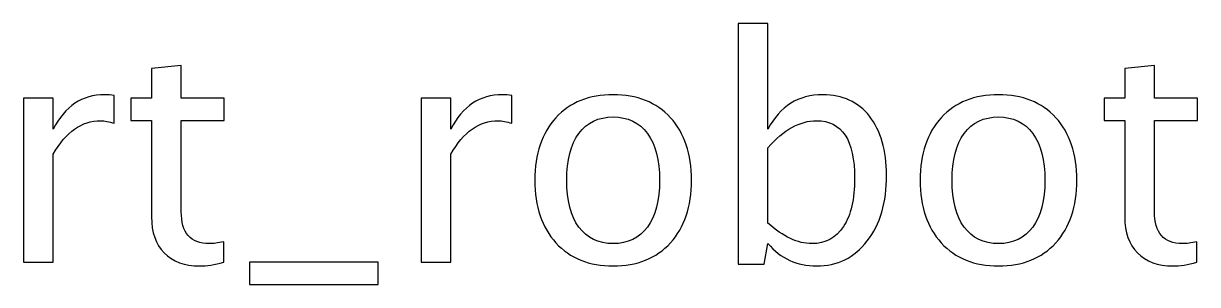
# Model space of a CAD drawing. Header units: centimetres. Extents: x -31.2 to 31.2, y -24.9 to 29.2.
# Drawn here: x -6.073 to -1.261, y 28.079 to 29.15 of the extents above; entities that cross this region are included whole.
import ezdxf

# ---------------------------------------------------------------- set-up
doc = ezdxf.new("R2010")
doc.units = ezdxf.units.CM
doc.header["$MEASUREMENT"] = 0
doc.layers.add('Layer 1', color=7, linetype='Continuous')

msp = doc.modelspace()

# ---------------------------------------------------------------- linework, layer by layer
at = {"layer": 'Layer 1'}
for points, knots in [([(-3.14368, 28.16282), (-3.14368, 28.16282), (-3.14368, 29.14961), (-3.14368, 29.14961), (-3.14368, 29.14961), (-3.14368, 29.14961), (-3.02176, 29.14961), (-3.02176, 29.14961), (-3.02176, 29.14961), (-3.02176, 29.14961), (-3.02176, 28.71633), (-3.02176, 28.71633), (-3.02176, 28.71633), (-2.97181, 28.81052), (-2.89666, 28.85751), (-2.79655, 28.85751), (-2.79655, 28.85751), (-2.71548, 28.85751), (-2.65177, 28.82809), (-2.6052, 28.76903), (-2.6052, 28.76903), (-2.55863, 28.70998), (-2.53535, 28.62933), (-2.53535, 28.5271), (-2.53535, 28.5271), (-2.53535, 28.41576), (-2.56181, 28.3258), (-2.61451, 28.25765), (-2.61451, 28.25765), (-2.66722, 28.18928), (-2.73664, 28.1552), (-2.82258, 28.1552), (-2.82258, 28.1552), (-2.90238, 28.1552), (-2.96884, 28.18568), (-3.02176, 28.24685), (-3.02176, 28.24685), (-3.02176, 28.24685), (-3.03658, 28.16282), (-3.03658, 28.16282), (-3.03658, 28.16282), (-3.03658, 28.16282), (-3.14368, 28.16282), (-3.14368, 28.16282)], [0, 0, 0, 0, 0.0833333, 0.0833333, 0.0833333, 0.0833333, 0.1666667, 0.1666667, 0.1666667, 0.1666667, 0.25, 0.25, 0.25, 0.25, 0.3333333, 0.3333333, 0.3333333, 0.3333333, 0.4166667, 0.4166667, 0.4166667, 0.4166667, 0.5, 0.5, 0.5, 0.5, 0.5833333, 0.5833333, 0.5833333, 0.5833333, 0.6666667, 0.6666667, 0.6666667, 0.6666667, 0.75, 0.75, 0.75, 0.75, 0.8333333, 0.8333333, 0.8333333, 0.8333333, 1, 1, 1, 1]), ([(-5.25251, 28.17065), (-5.29019, 28.16028), (-5.32299, 28.1552), (-5.35072, 28.1552), (-5.35072, 28.1552), (-5.41295, 28.1552), (-5.46142, 28.17298), (-5.49614, 28.20854), (-5.49614, 28.20854), (-5.53106, 28.2441), (-5.54842, 28.29342), (-5.54842, 28.35671), (-5.54842, 28.35671), (-5.54842, 28.35671), (-5.54842, 28.7521), (-5.54842, 28.7521), (-5.54842, 28.7521), (-5.54842, 28.7521), (-5.63266, 28.7521), (-5.63266, 28.7521), (-5.63266, 28.7521), (-5.63266, 28.7521), (-5.63266, 28.84354), (-5.63266, 28.84354), (-5.63266, 28.84354), (-5.63266, 28.84354), (-5.54842, 28.84354), (-5.54842, 28.84354), (-5.54842, 28.84354), (-5.54842, 28.84354), (-5.54842, 28.96525), (-5.54842, 28.96525), (-5.54842, 28.96525), (-5.54842, 28.96525), (-5.4265, 28.97689), (-5.4265, 28.97689), (-5.4265, 28.97689), (-5.4265, 28.97689), (-5.4265, 28.84354), (-5.4265, 28.84354), (-5.4265, 28.84354), (-5.4265, 28.84354), (-5.24997, 28.84354), (-5.24997, 28.84354), (-5.24997, 28.84354), (-5.24997, 28.84354), (-5.24997, 28.7521), (-5.24997, 28.7521), (-5.24997, 28.7521), (-5.24997, 28.7521), (-5.4265, 28.7521), (-5.4265, 28.7521), (-5.4265, 28.7521), (-5.4265, 28.7521), (-5.4265, 28.37872), (-5.4265, 28.37872), (-5.4265, 28.37872), (-5.4265, 28.29067), (-5.38819, 28.24664), (-5.31178, 28.24664), (-5.31178, 28.24664), (-5.29548, 28.24664), (-5.27579, 28.24939), (-5.25251, 28.25468), (-5.25251, 28.25468), (-5.25251, 28.25468), (-5.25251, 28.17065), (-5.25251, 28.17065)], [0, 0, 0, 0, 0.0555556, 0.0555556, 0.0555556, 0.0555556, 0.1111111, 0.1111111, 0.1111111, 0.1111111, 0.1666667, 0.1666667, 0.1666667, 0.1666667, 0.2222222, 0.2222222, 0.2222222, 0.2222222, 0.2777778, 0.2777778, 0.2777778, 0.2777778, 0.3333333, 0.3333333, 0.3333333, 0.3333333, 0.3888889, 0.3888889, 0.3888889, 0.3888889, 0.4444444, 0.4444444, 0.4444444, 0.4444444, 0.5, 0.5, 0.5, 0.5, 0.5555556, 0.5555556, 0.5555556, 0.5555556, 0.6111111, 0.6111111, 0.6111111, 0.6111111, 0.6666667, 0.6666667, 0.6666667, 0.6666667, 0.7222222, 0.7222222, 0.7222222, 0.7222222, 0.7777778, 0.7777778, 0.7777778, 0.7777778, 0.8333333, 0.8333333, 0.8333333, 0.8333333, 0.8888889, 0.8888889, 0.8888889, 0.8888889, 1, 1, 1, 1]), ([(-1.26324, 28.17065), (-1.30092, 28.16028), (-1.33372, 28.1552), (-1.36145, 28.1552), (-1.36145, 28.1552), (-1.42368, 28.1552), (-1.47215, 28.17298), (-1.50687, 28.20854), (-1.50687, 28.20854), (-1.54179, 28.2441), (-1.55915, 28.29342), (-1.55915, 28.35671), (-1.55915, 28.35671), (-1.55915, 28.35671), (-1.55915, 28.7521), (-1.55915, 28.7521), (-1.55915, 28.7521), (-1.55915, 28.7521), (-1.64339, 28.7521), (-1.64339, 28.7521), (-1.64339, 28.7521), (-1.64339, 28.7521), (-1.64339, 28.84354), (-1.64339, 28.84354), (-1.64339, 28.84354), (-1.64339, 28.84354), (-1.55915, 28.84354), (-1.55915, 28.84354), (-1.55915, 28.84354), (-1.55915, 28.84354), (-1.55915, 28.96525), (-1.55915, 28.96525), (-1.55915, 28.96525), (-1.55915, 28.96525), (-1.43723, 28.97689), (-1.43723, 28.97689), (-1.43723, 28.97689), (-1.43723, 28.97689), (-1.43723, 28.84354), (-1.43723, 28.84354), (-1.43723, 28.84354), (-1.43723, 28.84354), (-1.2607, 28.84354), (-1.2607, 28.84354), (-1.2607, 28.84354), (-1.2607, 28.84354), (-1.2607, 28.7521), (-1.2607, 28.7521), (-1.2607, 28.7521), (-1.2607, 28.7521), (-1.43723, 28.7521), (-1.43723, 28.7521), (-1.43723, 28.7521), (-1.43723, 28.7521), (-1.43723, 28.37872), (-1.43723, 28.37872), (-1.43723, 28.37872), (-1.43723, 28.29067), (-1.39892, 28.24664), (-1.32251, 28.24664), (-1.32251, 28.24664), (-1.30621, 28.24664), (-1.28652, 28.24939), (-1.26324, 28.25468), (-1.26324, 28.25468), (-1.26324, 28.25468), (-1.26324, 28.17065), (-1.26324, 28.17065)], [0, 0, 0, 0, 0.0555556, 0.0555556, 0.0555556, 0.0555556, 0.1111111, 0.1111111, 0.1111111, 0.1111111, 0.1666667, 0.1666667, 0.1666667, 0.1666667, 0.2222222, 0.2222222, 0.2222222, 0.2222222, 0.2777778, 0.2777778, 0.2777778, 0.2777778, 0.3333333, 0.3333333, 0.3333333, 0.3333333, 0.3888889, 0.3888889, 0.3888889, 0.3888889, 0.4444444, 0.4444444, 0.4444444, 0.4444444, 0.5, 0.5, 0.5, 0.5, 0.5555556, 0.5555556, 0.5555556, 0.5555556, 0.6111111, 0.6111111, 0.6111111, 0.6111111, 0.6666667, 0.6666667, 0.6666667, 0.6666667, 0.7222222, 0.7222222, 0.7222222, 0.7222222, 0.7777778, 0.7777778, 0.7777778, 0.7777778, 0.8333333, 0.8333333, 0.8333333, 0.8333333, 0.8888889, 0.8888889, 0.8888889, 0.8888889, 1, 1, 1, 1]), ([(-6.07314, 28.17044), (-6.07314, 28.17044), (-6.07314, 28.84354), (-6.07314, 28.84354), (-6.07314, 28.84354), (-6.07314, 28.84354), (-5.95122, 28.84354), (-5.95122, 28.84354), (-5.95122, 28.84354), (-5.95122, 28.84354), (-5.95122, 28.71633), (-5.95122, 28.71633), (-5.95122, 28.71633), (-5.90275, 28.81052), (-5.83247, 28.85751), (-5.74019, 28.85751), (-5.74019, 28.85751), (-5.7277, 28.85751), (-5.71458, 28.85645), (-5.70103, 28.85434), (-5.70103, 28.85434), (-5.70103, 28.85434), (-5.70103, 28.74025), (-5.70103, 28.74025), (-5.70103, 28.74025), (-5.7222, 28.74723), (-5.74082, 28.75083), (-5.75691, 28.75083), (-5.75691, 28.75083), (-5.83438, 28.75083), (-5.89915, 28.70511), (-5.95122, 28.61346), (-5.95122, 28.61346), (-5.95122, 28.61346), (-5.95122, 28.17044), (-5.95122, 28.17044), (-5.95122, 28.17044), (-5.95122, 28.17044), (-6.07314, 28.17044), (-6.07314, 28.17044)], [0, 0, 0, 0, 0.0909091, 0.0909091, 0.0909091, 0.0909091, 0.1818182, 0.1818182, 0.1818182, 0.1818182, 0.2727273, 0.2727273, 0.2727273, 0.2727273, 0.3636364, 0.3636364, 0.3636364, 0.3636364, 0.4545455, 0.4545455, 0.4545455, 0.4545455, 0.5454545, 0.5454545, 0.5454545, 0.5454545, 0.6363636, 0.6363636, 0.6363636, 0.6363636, 0.7272727, 0.7272727, 0.7272727, 0.7272727, 0.8181818, 0.8181818, 0.8181818, 0.8181818, 1, 1, 1, 1]), ([(-4.44352, 28.17044), (-4.44352, 28.17044), (-4.44352, 28.84354), (-4.44352, 28.84354), (-4.44352, 28.84354), (-4.44352, 28.84354), (-4.3216, 28.84354), (-4.3216, 28.84354), (-4.3216, 28.84354), (-4.3216, 28.84354), (-4.3216, 28.71633), (-4.3216, 28.71633), (-4.3216, 28.71633), (-4.27313, 28.81052), (-4.20285, 28.85751), (-4.11057, 28.85751), (-4.11057, 28.85751), (-4.09808, 28.85751), (-4.08496, 28.85645), (-4.07141, 28.85434), (-4.07141, 28.85434), (-4.07141, 28.85434), (-4.07141, 28.74025), (-4.07141, 28.74025), (-4.07141, 28.74025), (-4.09258, 28.74723), (-4.1112, 28.75083), (-4.12729, 28.75083), (-4.12729, 28.75083), (-4.20476, 28.75083), (-4.26953, 28.70511), (-4.3216, 28.61346), (-4.3216, 28.61346), (-4.3216, 28.61346), (-4.3216, 28.17044), (-4.3216, 28.17044), (-4.3216, 28.17044), (-4.3216, 28.17044), (-4.44352, 28.17044), (-4.44352, 28.17044)], [0, 0, 0, 0, 0.0909091, 0.0909091, 0.0909091, 0.0909091, 0.1818182, 0.1818182, 0.1818182, 0.1818182, 0.2727273, 0.2727273, 0.2727273, 0.2727273, 0.3636364, 0.3636364, 0.3636364, 0.3636364, 0.4545455, 0.4545455, 0.4545455, 0.4545455, 0.5454545, 0.5454545, 0.5454545, 0.5454545, 0.6363636, 0.6363636, 0.6363636, 0.6363636, 0.7272727, 0.7272727, 0.7272727, 0.7272727, 0.8181818, 0.8181818, 0.8181818, 0.8181818, 1, 1, 1, 1]), ([(-3.65591, 28.1552), (-3.75476, 28.1552), (-3.83307, 28.18674), (-3.89065, 28.24982), (-3.89065, 28.24982), (-3.94843, 28.31289), (-3.97722, 28.39862), (-3.97722, 28.50678), (-3.97722, 28.50678), (-3.97722, 28.61473), (-3.94843, 28.70024), (-3.89065, 28.76311), (-3.89065, 28.76311), (-3.83307, 28.82597), (-3.75476, 28.85751), (-3.65591, 28.85751), (-3.65591, 28.85751), (-3.55706, 28.85751), (-3.47874, 28.82597), (-3.42117, 28.76311), (-3.42117, 28.76311), (-3.36339, 28.70024), (-3.3346, 28.61473), (-3.3346, 28.50678), (-3.3346, 28.50678), (-3.3346, 28.39862), (-3.36339, 28.31289), (-3.42117, 28.24982), (-3.42117, 28.24982), (-3.47874, 28.18674), (-3.55706, 28.1552), (-3.65591, 28.1552)], [0, 0, 0, 0, 0.1111111, 0.1111111, 0.1111111, 0.1111111, 0.2222222, 0.2222222, 0.2222222, 0.2222222, 0.3333333, 0.3333333, 0.3333333, 0.3333333, 0.4444444, 0.4444444, 0.4444444, 0.4444444, 0.5555556, 0.5555556, 0.5555556, 0.5555556, 0.6666667, 0.6666667, 0.6666667, 0.6666667, 0.7777778, 0.7777778, 0.7777778, 0.7777778, 1, 1, 1, 1]), ([(-2.07646, 28.1552), (-2.17531, 28.1552), (-2.25362, 28.18674), (-2.3112, 28.24982), (-2.3112, 28.24982), (-2.36898, 28.31289), (-2.39777, 28.39862), (-2.39777, 28.50678), (-2.39777, 28.50678), (-2.39777, 28.61473), (-2.36898, 28.70024), (-2.3112, 28.76311), (-2.3112, 28.76311), (-2.25362, 28.82597), (-2.17531, 28.85751), (-2.07646, 28.85751), (-2.07646, 28.85751), (-1.97761, 28.85751), (-1.89929, 28.82597), (-1.84172, 28.76311), (-1.84172, 28.76311), (-1.78394, 28.70024), (-1.75515, 28.61473), (-1.75515, 28.50678), (-1.75515, 28.50678), (-1.75515, 28.39862), (-1.78394, 28.31289), (-1.84172, 28.24982), (-1.84172, 28.24982), (-1.89929, 28.18674), (-1.97761, 28.1552), (-2.07646, 28.1552)], [0, 0, 0, 0, 0.1111111, 0.1111111, 0.1111111, 0.1111111, 0.2222222, 0.2222222, 0.2222222, 0.2222222, 0.3333333, 0.3333333, 0.3333333, 0.3333333, 0.4444444, 0.4444444, 0.4444444, 0.4444444, 0.5555556, 0.5555556, 0.5555556, 0.5555556, 0.6666667, 0.6666667, 0.6666667, 0.6666667, 0.7777778, 0.7777778, 0.7777778, 0.7777778, 1, 1, 1, 1]), ([(-3.65612, 28.24664), (-3.5958, 28.24664), (-3.54881, 28.26929), (-3.51536, 28.3148), (-3.51536, 28.3148), (-3.48213, 28.36009), (-3.46541, 28.42423), (-3.46541, 28.50678), (-3.46541, 28.50678), (-3.46541, 28.58912), (-3.48213, 28.65304), (-3.51536, 28.69834), (-3.51536, 28.69834), (-3.54881, 28.74342), (-3.5958, 28.76607), (-3.65612, 28.76607), (-3.65612, 28.76607), (-3.71666, 28.76607), (-3.76365, 28.74342), (-3.79667, 28.69834), (-3.79667, 28.69834), (-3.8299, 28.65304), (-3.84641, 28.58912), (-3.84641, 28.50678), (-3.84641, 28.50678), (-3.84641, 28.42423), (-3.8299, 28.36009), (-3.79667, 28.3148), (-3.79667, 28.3148), (-3.76365, 28.26929), (-3.71666, 28.24664), (-3.65612, 28.24664)], [0, 0, 0, 0, 0.1111111, 0.1111111, 0.1111111, 0.1111111, 0.2222222, 0.2222222, 0.2222222, 0.2222222, 0.3333333, 0.3333333, 0.3333333, 0.3333333, 0.4444444, 0.4444444, 0.4444444, 0.4444444, 0.5555556, 0.5555556, 0.5555556, 0.5555556, 0.6666667, 0.6666667, 0.6666667, 0.6666667, 0.7777778, 0.7777778, 0.7777778, 0.7777778, 1, 1, 1, 1]), ([(-3.02176, 28.33088), (-2.95889, 28.27479), (-2.89899, 28.24664), (-2.84205, 28.24664), (-2.84205, 28.24664), (-2.78596, 28.24664), (-2.74257, 28.27014), (-2.71209, 28.31691), (-2.71209, 28.31691), (-2.6814, 28.36369), (-2.66616, 28.42952), (-2.66616, 28.51461), (-2.66616, 28.51461), (-2.66616, 28.67209), (-2.71823, 28.75083), (-2.82237, 28.75083), (-2.82237, 28.75083), (-2.89053, 28.75083), (-2.95699, 28.714), (-3.02176, 28.64013), (-3.02176, 28.64013), (-3.02176, 28.64013), (-3.02176, 28.33088), (-3.02176, 28.33088)], [0, 0, 0, 0, 0.1428571, 0.1428571, 0.1428571, 0.1428571, 0.2857143, 0.2857143, 0.2857143, 0.2857143, 0.4285714, 0.4285714, 0.4285714, 0.4285714, 0.5714286, 0.5714286, 0.5714286, 0.5714286, 0.7142857, 0.7142857, 0.7142857, 0.7142857, 1, 1, 1, 1]), ([(-2.07667, 28.24664), (-2.01635, 28.24664), (-1.96936, 28.26929), (-1.93591, 28.3148), (-1.93591, 28.3148), (-1.90268, 28.36009), (-1.88596, 28.42423), (-1.88596, 28.50678), (-1.88596, 28.50678), (-1.88596, 28.58912), (-1.90268, 28.65304), (-1.93591, 28.69834), (-1.93591, 28.69834), (-1.96936, 28.74342), (-2.01635, 28.76607), (-2.07667, 28.76607), (-2.07667, 28.76607), (-2.13721, 28.76607), (-2.1842, 28.74342), (-2.21722, 28.69834), (-2.21722, 28.69834), (-2.25045, 28.65304), (-2.26696, 28.58912), (-2.26696, 28.50678), (-2.26696, 28.50678), (-2.26696, 28.42423), (-2.25045, 28.36009), (-2.21722, 28.3148), (-2.21722, 28.3148), (-2.1842, 28.26929), (-2.13721, 28.24664), (-2.07667, 28.24664)], [0, 0, 0, 0, 0.1111111, 0.1111111, 0.1111111, 0.1111111, 0.2222222, 0.2222222, 0.2222222, 0.2222222, 0.3333333, 0.3333333, 0.3333333, 0.3333333, 0.4444444, 0.4444444, 0.4444444, 0.4444444, 0.5555556, 0.5555556, 0.5555556, 0.5555556, 0.6666667, 0.6666667, 0.6666667, 0.6666667, 0.7777778, 0.7777778, 0.7777778, 0.7777778, 1, 1, 1, 1]), ([(-5.1471, 28.079), (-5.1471, 28.079), (-5.1471, 28.17044), (-5.1471, 28.17044), (-5.1471, 28.17044), (-5.1471, 28.17044), (-4.61878, 28.17044), (-4.61878, 28.17044), (-4.61878, 28.17044), (-4.61878, 28.17044), (-4.61878, 28.079), (-4.61878, 28.079), (-4.61878, 28.079), (-4.61878, 28.079), (-5.1471, 28.079), (-5.1471, 28.079)], [0, 0, 0, 0, 0.2, 0.2, 0.2, 0.2, 0.4, 0.4, 0.4, 0.4, 0.6, 0.6, 0.6, 0.6, 1, 1, 1, 1])]:
    msp.add_open_spline(points, degree=3, knots=knots, dxfattribs=at)

doc.saveas('drawing.dxf')
